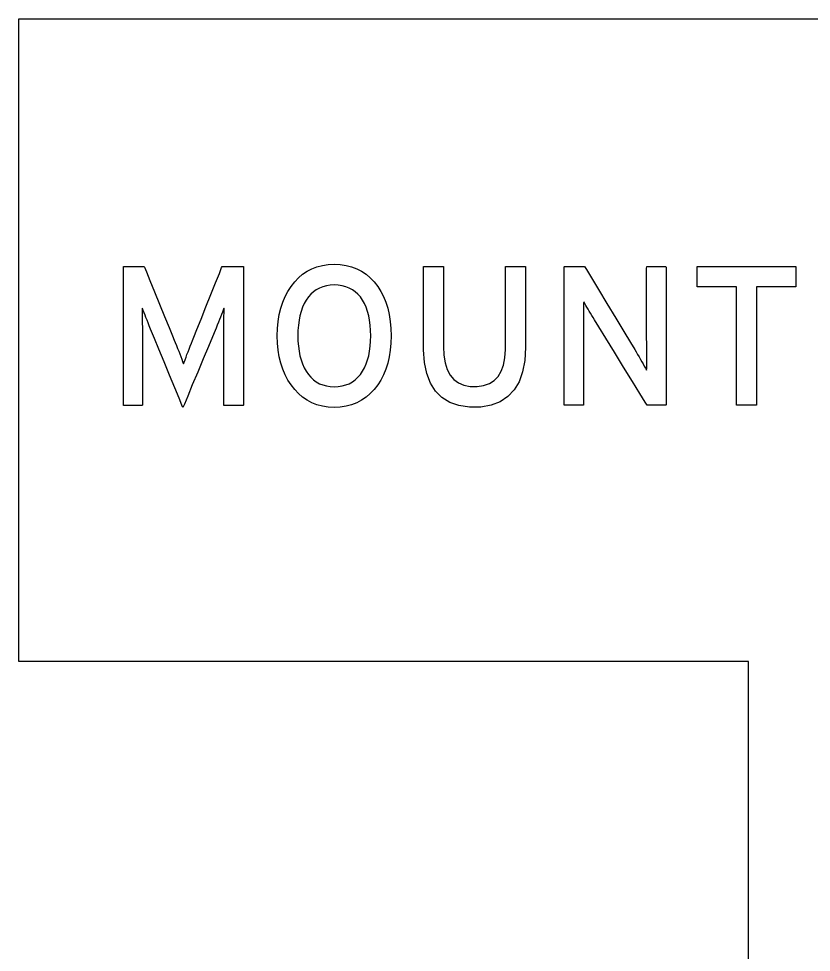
# Model space of a CAD drawing. Extents: x 1 to 47.7, y 0.2 to 33.4.
# Drawn here: x 11.698 to 13.086, y 31.772 to 33.406 of the extents above; entities that cross this region are included whole.
import ezdxf

# ---------------------------------------------------------------- set-up
doc = ezdxf.new("R2010")
doc.units = 0
doc.header["$MEASUREMENT"] = 0
doc.layers.add('6_0____DWG', color=7, linetype='CONTINUOUS')

msp = doc.modelspace()

# ---------------------------------------------------------------- linework, layer by layer
at = {"layer": '6_0____DWG'}
for points in [[(11.6983, 33.4061), (13.8197, 33.4061), (13.8197, 30.031), (12.9759, 30.031), (12.9759, 32.2811), (11.6983, 32.2811), (11.6983, 33.4061)], [(12.9897, 32.9369), (12.9897, 32.7295), (12.9545, 32.7295), (12.9545, 32.9369), (12.8858, 32.9369), (12.8858, 32.9725), (13.0584, 32.9725), (13.0584, 32.9369), (12.9897, 32.9369)]]:
    msp.add_lwpolyline(points, dxfattribs=at)
for points in [[(12.3503, 32.8511), (12.3499, 32.8382), (12.3488, 32.8259), (12.3469, 32.8142), (12.3443, 32.8031), (12.341, 32.7927), (12.3369, 32.7829), (12.3322, 32.7737), (12.3267, 32.7651), (12.3205, 32.7571), (12.3137, 32.7499), (12.3063, 32.7436), (12.2984, 32.7383), (12.2899, 32.7339), (12.2808, 32.7304), (12.2713, 32.7279), (12.2612, 32.7263), (12.2505, 32.7256), (12.2399, 32.7263), (12.2299, 32.7279), (12.2204, 32.7304), (12.2115, 32.7339), (12.2031, 32.7383), (12.1953, 32.7436), (12.1881, 32.7499), (12.1814, 32.7571), (12.1752, 32.7651), (12.1696, 32.7737), (12.1647, 32.7829), (12.1606, 32.7927), (12.1572, 32.8031), (12.1545, 32.8142), (12.1526, 32.8259), (12.1514, 32.8382), (12.151, 32.8511), (12.1514, 32.864), (12.1526, 32.8764), (12.1545, 32.8881), (12.1572, 32.8992), (12.1606, 32.9097), (12.1647, 32.9196), (12.1696, 32.9289), (12.1752, 32.9375), (12.1814, 32.9455), (12.1881, 32.9526), (12.1953, 32.9588), (12.2031, 32.964), (12.2115, 32.9684), (12.2204, 32.9718), (12.2299, 32.9742), (12.2399, 32.9758), (12.2505, 32.9764), (12.2612, 32.9758), (12.2713, 32.9742), (12.2808, 32.9718), (12.2899, 32.9684), (12.2984, 32.964), (12.3063, 32.9588), (12.3137, 32.9526), (12.3205, 32.9455), (12.3267, 32.9375), (12.3322, 32.9289), (12.3369, 32.9196), (12.341, 32.9097), (12.3443, 32.8992), (12.3469, 32.8881), (12.3488, 32.8764), (12.3499, 32.864)], [(12.0574, 32.7294), (12.0574, 32.7341), (12.0574, 32.7464), (12.0574, 32.7642), (12.0574, 32.7852), (12.0574, 32.8071), (12.0574, 32.8275), (12.0574, 32.8443), (12.0574, 32.8551), (12.0574, 32.8594), (12.0574, 32.8653), (12.0574, 32.8709), (12.0575, 32.8763), (12.0575, 32.8813), (12.0576, 32.8861), (12.0577, 32.8906), (12.0578, 32.8948), (12.058, 32.8987), (12.0575, 32.8993), (12.0562, 32.8959), (12.0548, 32.8922), (12.0532, 32.8882), (12.0516, 32.884), (12.0498, 32.8795), (12.0479, 32.8747), (12.0458, 32.8696), (12.0437, 32.8643), (12.042, 32.8602), (12.0375, 32.8495), (12.0303, 32.8322), (12.0213, 32.8108), (12.0116, 32.7875), (12.0022, 32.765), (11.9941, 32.7456), (11.9883, 32.7317), (11.9858, 32.7257), (11.9841, 32.7296), (11.979, 32.7419), (11.9714, 32.7603), (11.9623, 32.7824), (11.9527, 32.8057), (11.9436, 32.8277), (11.936, 32.8462), (11.9309, 32.8585), (11.929, 32.863), (11.9269, 32.8684), (11.9248, 32.8736), (11.9229, 32.8784), (11.9211, 32.883), (11.9194, 32.8873), (11.9178, 32.8913), (11.9163, 32.8951), (11.915, 32.8986), (11.9142, 32.8995), (11.9143, 32.8957), (11.9144, 32.8916), (11.9145, 32.8871), (11.9146, 32.8824), (11.9147, 32.8774), (11.9147, 32.8721), (11.9148, 32.8666), (11.9148, 32.8607), (11.9148, 32.8565), (11.9148, 32.8473), (11.9148, 32.8317), (11.9148, 32.8118), (11.9148, 32.7901), (11.9148, 32.7687), (11.9148, 32.75), (11.9148, 32.7362), (11.9148, 32.7297), (11.9141, 32.7294), (11.9113, 32.7294), (11.9069, 32.7294), (11.9016, 32.7294), (11.896, 32.7294), (11.8906, 32.7294), (11.886, 32.7294), (11.8828, 32.7294), (11.8816, 32.7294), (11.8816, 32.7382), (11.8816, 32.7615), (11.8816, 32.7952), (11.8816, 32.8349), (11.8816, 32.8762), (11.8816, 32.9149), (11.8816, 32.9466), (11.8816, 32.9671), (11.8817, 32.9725), (11.8835, 32.9725), (11.8874, 32.9725), (11.8927, 32.9725), (11.8988, 32.9725), (11.9049, 32.9725), (11.9106, 32.9725), (11.915, 32.9725), (11.9176, 32.9725), (11.9184, 32.9715), (11.9218, 32.9631), (11.928, 32.948), (11.936, 32.9283), (11.9449, 32.9065), (11.9537, 32.8849), (11.9615, 32.8656), (11.9674, 32.8511), (11.9705, 32.8436), (11.9722, 32.8395), (11.9743, 32.8342), (11.9764, 32.8291), (11.9784, 32.8242), (11.9802, 32.8194), (11.982, 32.8148), (11.9836, 32.8103), (11.9852, 32.8059), (11.9866, 32.8018), (11.988, 32.8049), (11.9896, 32.8092), (11.9912, 32.8136), (11.9929, 32.8182), (11.9947, 32.823), (11.9966, 32.8279), (11.9986, 32.833), (12.0007, 32.8382), (12.0027, 32.8431), (12.005, 32.8487), (12.0102, 32.8619), (12.0176, 32.8803), (12.0261, 32.9016), (12.0349, 32.9236), (12.043, 32.9439), (12.0495, 32.9603), (12.0535, 32.9704), (12.0545, 32.9725), (12.0567, 32.9725), (12.0609, 32.9725), (12.0665, 32.9725), (12.0728, 32.9725), (12.0791, 32.9725), (12.0848, 32.9725), (12.0892, 32.9725), (12.0917, 32.9725), (12.092, 32.9697), (12.092, 32.9523), (12.092, 32.9227), (12.092, 32.8852), (12.092, 32.844), (12.092, 32.8036), (12.092, 32.7683), (12.092, 32.7423), (12.092, 32.7299), (12.0912, 32.7294), (12.0883, 32.7294), (12.0838, 32.7294), (12.0783, 32.7294), (12.0724, 32.7294), (12.0667, 32.7294), (12.0619, 32.7294), (12.0586, 32.7294)], [(12.5855, 32.8308), (12.5841, 32.808), (12.5803, 32.788), (12.5741, 32.7708), (12.5655, 32.7563), (12.5545, 32.7446), (12.5411, 32.7358), (12.5254, 32.7296), (12.5072, 32.7263), (12.4871, 32.726), (12.4687, 32.7289), (12.4528, 32.7345), (12.4391, 32.7429), (12.4279, 32.7541), (12.4191, 32.7681), (12.4126, 32.7849), (12.4085, 32.8045), (12.4067, 32.8268), (12.4067, 32.835), (12.4067, 32.8475), (12.4067, 32.8667), (12.4067, 32.8898), (12.4067, 32.9143), (12.4067, 32.9374), (12.4067, 32.9566), (12.4067, 32.9691), (12.4067, 32.9725), (12.4085, 32.9725), (12.4124, 32.9725), (12.4177, 32.9725), (12.4237, 32.9725), (12.4297, 32.9725), (12.4352, 32.9725), (12.4394, 32.9725), (12.4417, 32.9725), (12.4419, 32.9705), (12.4419, 32.9598), (12.4419, 32.9418), (12.4419, 32.9194), (12.4419, 32.8952), (12.4419, 32.8717), (12.4419, 32.8517), (12.4419, 32.8377), (12.4419, 32.8325), (12.4426, 32.8171), (12.4448, 32.8037), (12.4484, 32.7921), (12.4535, 32.7824), (12.4601, 32.7745), (12.4681, 32.7686), (12.4776, 32.7645), (12.4885, 32.7623), (12.5007, 32.7621), (12.5121, 32.7639), (12.5221, 32.7674), (12.5305, 32.7728), (12.5374, 32.78), (12.5429, 32.789), (12.5468, 32.7999), (12.5493, 32.8125), (12.5503, 32.827), (12.5503, 32.8336), (12.5503, 32.8462), (12.5503, 32.8656), (12.5503, 32.8889), (12.5503, 32.9137), (12.5503, 32.937), (12.5503, 32.9564), (12.5503, 32.969), (12.5503, 32.9725), (12.5521, 32.9725), (12.556, 32.9725), (12.5613, 32.9725), (12.5673, 32.9725), (12.5733, 32.9725), (12.5788, 32.9725), (12.583, 32.9725), (12.5853, 32.9725), (12.5855, 32.9705), (12.5855, 32.9596), (12.5855, 32.9415), (12.5855, 32.9188), (12.5855, 32.8943), (12.5855, 32.8705), (12.5855, 32.8502), (12.5855, 32.8361)], [(12.7981, 32.7295), (12.7947, 32.7351), (12.7856, 32.7499), (12.7724, 32.7713), (12.757, 32.7964), (12.7409, 32.8225), (12.7259, 32.8468), (12.7138, 32.8666), (12.7061, 32.879), (12.7036, 32.883), (12.7013, 32.8868), (12.6991, 32.8905), (12.697, 32.8941), (12.695, 32.8976), (12.693, 32.901), (12.6911, 32.9043), (12.6892, 32.9074), (12.6874, 32.9105), (12.6867, 32.9085), (12.6867, 32.9027), (12.6867, 32.8966), (12.6868, 32.8904), (12.6868, 32.884), (12.6868, 32.8774), (12.6869, 32.8706), (12.687, 32.8637), (12.687, 32.8565), (12.6871, 32.8521), (12.6871, 32.8408), (12.6871, 32.8237), (12.6871, 32.8033), (12.6871, 32.7817), (12.6871, 32.7613), (12.6871, 32.7443), (12.6871, 32.733), (12.687, 32.7295), (12.6854, 32.7295), (12.6819, 32.7295), (12.6769, 32.7295), (12.6712, 32.7295), (12.6654, 32.7295), (12.66, 32.7295), (12.6558, 32.7295), (12.6533, 32.7295), (12.6528, 32.7312), (12.6528, 32.747), (12.6528, 32.7756), (12.6528, 32.8128), (12.6528, 32.854), (12.6528, 32.8949), (12.6528, 32.9311), (12.6528, 32.9582), (12.6528, 32.9717), (12.6535, 32.9725), (12.6565, 32.9725), (12.6611, 32.9725), (12.6669, 32.9725), (12.673, 32.9725), (12.6789, 32.9725), (12.684, 32.9725), (12.6875, 32.9725), (12.6888, 32.9725), (12.6921, 32.9671), (12.7008, 32.9526), (12.7133, 32.9319), (12.728, 32.9074), (12.7433, 32.8821), (12.7576, 32.8584), (12.7692, 32.8392), (12.7765, 32.827), (12.779, 32.8229), (12.7816, 32.8184), (12.7842, 32.814), (12.7866, 32.8098), (12.7889, 32.8058), (12.7911, 32.8019), (12.7932, 32.7982), (12.7952, 32.7946), (12.797, 32.7912), (12.7978, 32.7931), (12.7977, 32.7991), (12.7976, 32.8053), (12.7976, 32.8117), (12.7975, 32.8182), (12.7975, 32.8249), (12.7975, 32.8318), (12.7975, 32.8389), (12.7974, 32.8461), (12.7974, 32.8505), (12.7974, 32.8618), (12.7974, 32.8787), (12.7974, 32.8991), (12.7974, 32.9205), (12.7974, 32.9409), (12.7974, 32.9578), (12.7974, 32.9691), (12.7975, 32.9725), (12.7991, 32.9725), (12.8026, 32.9725), (12.8076, 32.9725), (12.8133, 32.9725), (12.8191, 32.9725), (12.8245, 32.9725), (12.8287, 32.9725), (12.8313, 32.9725), (12.8317, 32.9708), (12.8317, 32.955), (12.8317, 32.9264), (12.8317, 32.8893), (12.8317, 32.848), (12.8317, 32.8071), (12.8317, 32.7709), (12.8317, 32.7438), (12.8317, 32.7303), (12.831, 32.7295), (12.8283, 32.7295), (12.8239, 32.7295), (12.8186, 32.7295), (12.8128, 32.7295), (12.8073, 32.7295), (12.8026, 32.7295), (12.7993, 32.7295)], [(12.3144, 32.8511), (12.3142, 32.8606), (12.3135, 32.8697), (12.3124, 32.8783), (12.3109, 32.8863), (12.3089, 32.8939), (12.3064, 32.901), (12.3035, 32.9076), (12.3002, 32.9137), (12.2963, 32.9192), (12.2921, 32.924), (12.2874, 32.9282), (12.2823, 32.9318), (12.2768, 32.9347), (12.2709, 32.937), (12.2645, 32.9387), (12.2577, 32.9397), (12.2505, 32.9401), (12.2434, 32.9397), (12.2368, 32.9387), (12.2305, 32.937), (12.2247, 32.9347), (12.2192, 32.9318), (12.2142, 32.9282), (12.2095, 32.924), (12.2053, 32.9192), (12.2015, 32.9137), (12.1981, 32.9076), (12.1951, 32.901), (12.1926, 32.8939), (12.1905, 32.8863), (12.189, 32.8783), (12.1878, 32.8697), (12.1871, 32.8606), (12.1869, 32.8511), (12.1871, 32.8417), (12.1878, 32.8327), (12.189, 32.8243), (12.1905, 32.8163), (12.1926, 32.8088), (12.1951, 32.8018), (12.1981, 32.7953), (12.2015, 32.7892), (12.2053, 32.7836), (12.2095, 32.7785), (12.2142, 32.7741), (12.2192, 32.7704), (12.2247, 32.7673), (12.2305, 32.765), (12.2368, 32.7633), (12.2434, 32.7622), (12.2505, 32.7619), (12.2577, 32.7622), (12.2645, 32.7633), (12.2709, 32.765), (12.2768, 32.7673), (12.2823, 32.7704), (12.2874, 32.7741), (12.2921, 32.7785), (12.2963, 32.7836), (12.3002, 32.7892), (12.3035, 32.7953), (12.3064, 32.8018), (12.3089, 32.8088), (12.3109, 32.8163), (12.3124, 32.8243), (12.3135, 32.8327), (12.3142, 32.8417)]]:
    msp.add_lwpolyline(points, close=True, dxfattribs=at)

doc.saveas('drawing.dxf')
